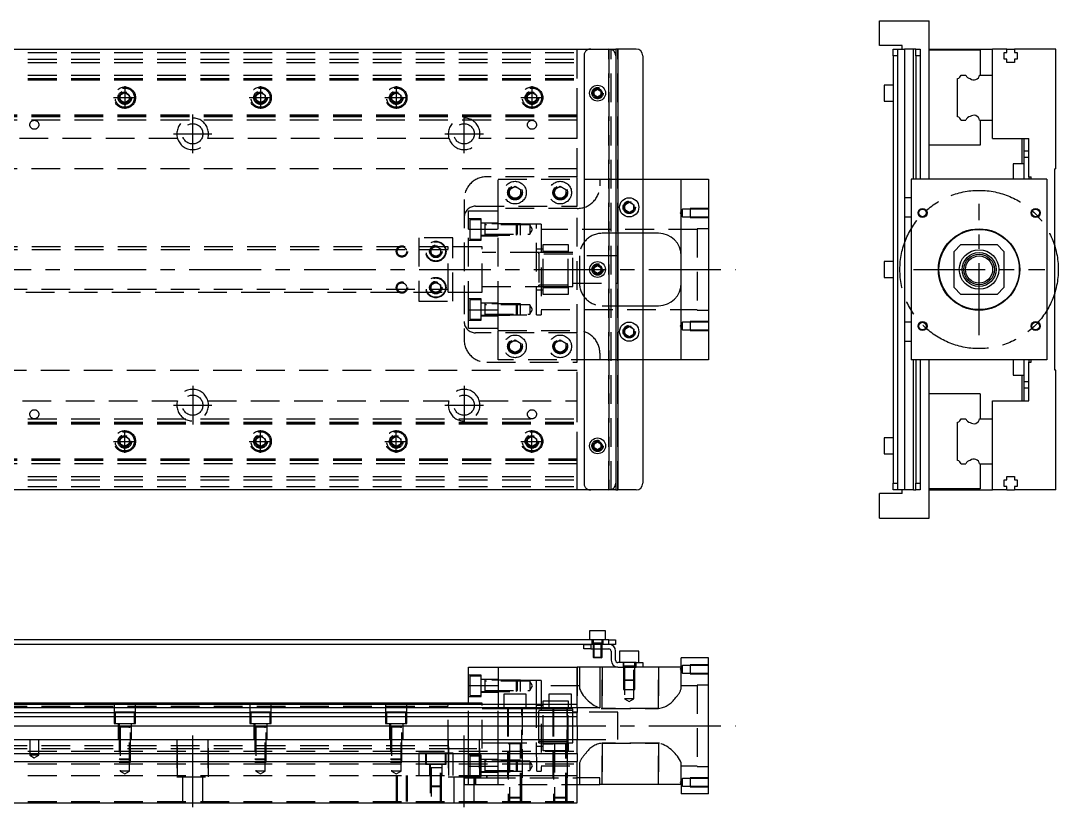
# Model space of a CAD drawing. Extents: x -13 to 930, y -301 to 112.
# Drawn here: x 471 to 929.7, y -237.8 to 110 of the extents above; entities that cross this region are included whole.
import ezdxf

# ---------------------------------------------------------------- set-up
doc = ezdxf.new("R2010")
doc.units = 0
doc.linetypes.add('CENTER', pattern=[50.8, 31.75, -6.35, 6.35, -6.35])
doc.linetypes.add('DASHED', pattern=[19.05, 12.7, -6.35])
doc.layers.get('0').update_dxf_attribs({"linetype": 'CONTINUOUS'})
doc.layers.add('CENTER', color=1, linetype='CENTER')

msp = doc.modelspace()

# ---------------------------------------------------------------- linework, layer by layer
at = {"color": 7, "linetype": 'CONTINUOUS'}
for p, q in [((850.65, 110), (872.65, 110)), ((850.65, 99), (850.65, 110)), ((872.65, 40), (872.65, 110)), ((3, 97.5), (731, 97.5)), ((731, 97.5), (734, 97.5)), ((734, 97.5), (734, 94.5)), ((735, 97.5), (734, 97.5)), ((735, 97.5), (735, -97.5)), ((743, 97.5), (735, 97.5)), ((860.65, 99), (850.65, 99)), ((856.65, 97.5), (858.65, 97.5)), ((856.65, 94.5), (856.65, 97.5)), ((858.65, 97.5), (861.65, 97.5)), ((858.65, 97.5), (858.65, 94.5)), ((860.65, 97.5), (860.65, 99)), ((861.65, 97.5), (861.65, 31.75)), ((865.65, 97.5), (861.65, 97.5)), ((865.65, 40), (865.65, 97.5)), ((866.65, 97.5), (865.65, 97.5)), ((866.65, 94.5), (866.65, 97.5)), ((866.65, 97.5), (868.65, 97.5)), ((868.65, 97.5), (868.65, 94.5)), ((872.65, 97.5), (900.65, 97.5)), ((895.15, 97), (872.65, 97)), ((895.15, 97), (895.15, 86)), ((900.65, 86), (900.65, 97.5)), ((906.95, 97.5), (900.65, 97.5)), ((906.95, 97.5), (910.35, 97.5)), ((906.95, 96), (906.95, 97.5)), ((910.35, 97.5), (910.35, 96)), ((928.65, 97.5), (910.35, 97.5)), ((928.65, 44.5), (928.65, 97.5)), ((734, 94.5), (734, -94.5)), ((746, 94.5), (746, -94.5)), ((858.65, 94.5), (856.65, 94.5)), ((856.65, 94.5), (856.65, -94.5)), ((858.65, 94.5), (858.65, -94.5)), ((868.65, 94.5), (866.65, 94.5)), ((866.65, 94.5), (866.65, 40)), ((868.65, 94.5), (868.65, 40)), ((905.8, 96), (906.95, 96)), ((905.8, 93), (905.8, 96)), ((906.95, 93), (905.8, 93)), ((906.95, 91.5), (906.95, 93)), ((910.35, 96), (911.5, 96)), ((910.35, 93), (910.35, 91.5)), ((911.5, 93), (910.35, 93)), ((911.5, 96), (911.5, 93)), ((910.35, 91.5), (906.95, 91.5)), ((885.15, 67.539608), (885.15, 84.460392)), ((886.689608, 86), (888.810392, 86)), ((894.831934, 86), (900.65, 86)), ((900.65, 66), (900.65, 86)), ((900.65, 66), (900.65, 86)), ((724.5, 78.866026), (726, 79.73205)), ((724.5, 77.133974), (724.5, 78.866026)), ((726, 79.73205), (727.5, 78.866026)), ((727.5, 78.866026), (727.5, 77.133974)), ((852.65, 81.5), (852.65, 78)), ((856.65, 81.5), (852.65, 81.5)), ((852.65, 78), (852.65, 74.5)), ((726, 76.26795), (724.5, 77.133974)), ((727.5, 77.133974), (726, 76.26795)), ((852.65, 74.5), (856.65, 74.5)), ((886.689608, 66), (888.810392, 66)), ((894.831934, 66), (900.65, 66)), ((895.15, 66), (895.15, 55)), ((900.65, 58), (900.65, 66)), ((900.65, 58), (916.65, 58)), ((913.65, 46.75), (913.65, 58)), ((914.65, 52.5), (914.65, 58)), ((916.65, 41), (916.65, 58)), ((895.15, 55), (872.65, 55)), ((914.65, 49.5), (914.65, 52.5)), ((914.65, 52.5), (916.65, 52.5)), ((909.65, 46.75), (909.65, 42.5)), ((914.65, 46.75), (909.65, 46.75)), ((916.65, 49.5), (914.65, 49.5)), ((914.65, 40), (914.65, 49.5)), ((909.65, 42.5), (909.65, 40)), ((928.15, -44.5), (928.15, 44.5)), ((928.65, 44.5), (928.15, 44.5)), ((745.995, 40.000006), (762.995, 40.000006)), ((762.995, 40.000006), (774.995, 40.000006)), ((762.995, -39.999994), (762.995, 40.000006)), ((774.995, 40.000006), (774.995, -39.999994)), ((864.65, 40), (864.65, -40)), ((924.65, 40), (864.65, 40)), ((916.65, 41), (917.65, 41)), ((916.65, 41), (916.65, 40)), ((917.65, 40), (917.65, 41)), ((924.65, 40), (924.65, -40)), ((737.995, 28.654706), (739.995, 29.809408)), ((737.995, 26.345306), (737.995, 28.654706)), ((739.995, 29.809408), (741.995, 28.654706)), ((741.995, 28.654706), (741.995, 26.345306)), ((861.65, 31.75), (861.65, 27.5)), ((864.65, 31.75), (861.65, 31.75)), ((739.995, 25.190604), (737.995, 26.345306)), ((741.995, 26.345306), (739.995, 25.190604)), ((861.65, 27.5), (861.65, 23.25)), ((861.65, 23.25), (861.65, -23.25)), ((861.65, 23.25), (864.65, 23.25)), ((752.995, 16.000006), (745.995, 16.000006)), ((886.65, 11), (883.65, 8)), ((886.65, 11), (902.65, 11)), ((905.65, 8), (902.65, 11)), ((883.65, -8), (883.65, 8)), ((905.65, 8), (905.65, -8)), ((724.495, 0.866032), (725.995, 1.732056)), ((724.495, -0.86602), (724.495, 0.866032)), ((725.995, 1.732056), (727.495, 0.866032)), ((727.495, 0.866032), (727.495, -0.86602)), ((852.65, 3.5), (852.65, 0)), ((856.65, 3.5), (852.65, 3.5)), ((725.995, -1.732044), (724.495, -0.86602)), ((727.495, -0.86602), (725.995, -1.732044)), ((852.65, 0), (852.65, -3.5)), ((852.65, -3.5), (856.65, -3.5)), ((883.65, -8), (886.65, -11)), ((902.65, -11), (905.65, -8)), ((902.65, -11), (886.65, -11)), ((745.995, -15.999994), (752.995, -15.999994)), ((737.995, -26.345294), (739.995, -25.190592)), ((737.995, -28.654694), (737.995, -26.345294)), ((739.995, -25.190592), (741.995, -26.345294)), ((741.995, -26.345294), (741.995, -28.654694)), ((861.65, -23.25), (861.65, -27.5)), ((864.65, -23.25), (861.65, -23.25)), ((861.65, -27.5), (861.65, -31.75)), ((739.995, -29.809396), (737.995, -28.654694)), ((741.995, -28.654694), (739.995, -29.809396)), ((861.65, -31.75), (861.65, -97.5)), ((861.65, -31.75), (864.65, -31.75)), ((762.995, -39.999994), (745.995, -39.999994)), ((774.995, -39.999994), (762.995, -39.999994)), ((924.65, -40), (864.65, -40)), ((865.65, -97.5), (865.65, -40)), ((866.65, -40), (866.65, -94.5)), ((868.65, -40), (868.65, -94.5)), ((872.65, -110), (872.65, -40)), ((909.65, -40), (909.65, -42.5)), ((914.65, -49.5), (914.65, -40)), ((916.65, -40), (916.65, -41)), ((916.65, -58), (916.65, -41)), ((916.65, -41), (917.65, -41)), ((917.65, -41), (917.65, -40)), ((909.65, -42.5), (909.65, -46.75)), ((928.65, -44.5), (928.15, -44.5)), ((928.65, -97.5), (928.65, -44.5)), ((909.65, -46.75), (914.65, -46.75)), ((913.65, -58), (913.65, -46.75)), ((914.65, -49.5), (916.65, -49.5)), ((914.65, -52.5), (914.65, -49.5)), ((895.15, -55), (872.65, -55)), ((895.15, -55), (895.15, -66)), ((916.65, -52.5), (914.65, -52.5)), ((914.65, -58), (914.65, -52.5)), ((900.65, -66), (900.65, -58)), ((900.65, -58), (916.65, -58)), ((885.15, -84.460392), (885.15, -67.539608)), ((886.689608, -66), (888.810392, -66)), ((894.831934, -66), (900.65, -66)), ((900.65, -86), (900.65, -66)), ((900.65, -86), (900.65, -66)), ((724.5, -77.133974), (726, -76.26795)), ((724.5, -78.866026), (724.5, -77.133974)), ((726, -76.26795), (727.5, -77.133974)), ((727.5, -77.133974), (727.5, -78.866026)), ((852.65, -74.5), (852.65, -78)), ((856.65, -74.5), (852.65, -74.5)), ((726, -79.73205), (724.5, -78.866026)), ((727.5, -78.866026), (726, -79.73205)), ((852.65, -78), (852.65, -81.5)), ((852.65, -81.5), (856.65, -81.5)), ((886.689608, -86), (888.810392, -86)), ((894.831934, -86), (900.65, -86)), ((895.15, -86), (895.15, -97)), ((900.65, -97.5), (900.65, -86)), ((906.95, -91.5), (910.35, -91.5)), ((906.95, -93), (906.95, -91.5)), ((910.35, -91.5), (910.35, -93)), ((734, -94.5), (734, -97.5)), ((856.65, -94.5), (858.65, -94.5)), ((856.65, -97.5), (856.65, -94.5)), ((858.65, -94.5), (858.65, -97.5)), ((866.65, -97.5), (866.65, -94.5)), ((866.65, -94.5), (868.65, -94.5)), ((868.65, -94.5), (868.65, -97.5)), ((905.8, -93), (906.95, -93)), ((905.8, -96), (905.8, -93)), ((906.95, -96), (905.8, -96)), ((906.95, -97.5), (906.95, -96)), ((910.35, -93), (911.5, -93)), ((910.35, -96), (910.35, -97.5)), ((911.5, -96), (910.35, -96)), ((911.5, -93), (911.5, -96)), ((731, -97.5), (3, -97.5)), ((734, -97.5), (731, -97.5)), ((734, -97.5), (735, -97.5)), ((743, -97.5), (735, -97.5)), ((850.65, -110), (850.65, -99)), ((860.65, -99), (850.65, -99)), ((858.65, -97.5), (856.65, -97.5)), ((861.65, -97.5), (858.65, -97.5)), ((860.65, -99), (860.65, -97.5)), ((865.65, -97.5), (861.65, -97.5)), ((865.65, -97.5), (866.65, -97.5)), ((868.65, -97.5), (866.65, -97.5)), ((895.15, -97), (872.65, -97)), ((872.65, -97.5), (900.65, -97.5)), ((906.95, -97.5), (900.65, -97.5)), ((906.95, -97.5), (910.35, -97.5)), ((928.65, -97.5), (910.35, -97.5)), ((850.65, -110), (872.65, -110)), ((729.495, -159.79), (722.495, -159.79)), ((722.495, -159.79), (722.495, -163.79)), ((729.495, -163.79), (729.495, -159.79)), ((731, -163.79), (467, -163.79)), ((730.995, -165.79), (730.995, -163.79)), ((730.995, -163.79), (733.995, -163.79)), ((733.995, -163.79), (733.995, -165.79)), ((723, -165.79), (467, -165.79)), ((719.995, -167.79), (719.995, -165.79)), ((722.995, -167.79), (719.995, -167.79)), ((722.995, -165.79), (722.995, -167.79)), ((730.995, -165.79), (722.995, -165.79)), ((730.995, -165.79), (722.995, -165.79)), ((722.995, -167.79), (730.995, -167.79)), ((723.995, -167.79002), (723.995, -171.44)), ((724.345, -167.79002), (724.345, -171.79)), ((727.645, -171.79), (727.645, -167.79002)), ((727.995, -171.44), (727.995, -167.79002)), ((733.995, -165.79), (730.995, -165.79)), ((731.995, -168.79), (731.995, -172.79)), ((733.995, -172.79), (733.995, -168.79)), ((744.245, -168.79), (735.745, -168.79)), ((735.745, -168.79), (735.745, -173.79)), ((744.245, -173.79), (744.245, -168.79)), ((723.995, -171.44), (727.995, -171.44)), ((723.995, -171.44), (724.345, -171.79)), ((727.645, -171.79), (724.345, -171.79)), ((727.645, -171.79), (727.995, -171.44)), ((742.995, -173.79), (734.995, -173.79)), ((742.995, -175.79), (742.995, -173.79)), ((742.995, -173.79), (745.995, -173.79)), ((745.995, -173.79), (745.995, -175.79)), ((762.995, -175.79), (762.995, -171.79)), ((774.995, -171.79), (762.995, -171.79)), ((774.995, -231.79), (774.995, -171.79)), ((668.995, -175.79), (681.995, -175.79)), ((668.995, -184.00658), (668.995, -175.79)), ((681.995, -175.79), (716.995, -175.79)), ((681.995, -175.79), (681.995, -192.29)), ((716.995, -192.29), (716.995, -175.79)), ((726.995, -175.79), (716.995, -175.79)), ((734.995, -175.79), (726.995, -175.79)), ((726.995, -175.79), (726.995, -193.79)), ((734.995, -175.79), (742.995, -175.79)), ((745.995, -175.79), (742.995, -175.79)), ((762.995, -175.79), (745.995, -175.79)), ((668.995, -184.00658), (681.995, -184.00658)), ((668.995, -192.29), (668.995, -184.00658)), ((694.495, -187.79), (684.495, -187.79)), ((684.495, -187.79), (684.495, -192.29)), ((694.495, -192.29), (694.495, -187.79)), ((714.495, -187.79), (704.495, -187.79)), ((704.495, -187.79), (704.495, -192.29)), ((714.495, -192.29), (714.495, -187.79)), ((660, -191.79), (460.5, -191.79)), ((717, -192.29), (460.5, -192.29)), ((659.995, -191.79), (659.995, -192.29)), ((660, -191.79), (659.995, -191.79)), ((668.995, -191.79), (659.995, -191.79)), ((716.995, -193.829608), (716.995, -192.29)), ((717, -193.829608), (460.5, -193.829608)), ((460.5, -195.950392), (717, -195.950392)), ((726.995, -193.79), (716.995, -193.79)), ((716.995, -193.829608), (716.995, -195.950392)), ((716.995, -197.860532), (716.995, -195.950392)), ((717, -197.860532), (460.5, -197.860532)), ((716.995, -201.971934), (716.995, -197.860532)), ((717, -201.971934), (460.5, -201.971934)), ((716.995, -201.971934), (716.995, -207.79)), ((17, -207.79), (717, -207.79)), ((716.995, -214.09), (716.995, -207.79)), ((17, -214.09), (717, -214.09)), ((716.995, -214.09), (716.995, -217.49)), ((17, -217.49), (717, -217.49)), ((716.995, -235.79), (716.995, -217.49)), ((726.995, -224.79), (716.995, -224.79)), ((716.995, -227.79), (726.995, -227.79)), ((726.995, -227.79), (726.995, -224.79)), ((762.995, -227.79), (726.995, -227.79)), ((762.995, -227.79), (762.995, -231.79)), ((774.995, -231.79), (762.995, -231.79)), ((17, -235.79), (717, -235.79))]:
    msp.add_line(p, q, dxfattribs=at)
at = {"color": 3, "linetype": 'DASHED'}
for p, q in [((717, 86), (717, 97.5)), ((731, -97.5), (731, 97.5)), ((731, 97.5), (731, -97.5)), ((732, -97.5), (732, 97.5)), ((735, -97.5), (735, 97.5)), ((17, 96), (717, 96)), ((17, 93), (717, 93)), ((17, 91.5), (717, 91.5)), ((17, 86), (717, 86)), ((17, 84.460392), (717, 84.460392)), ((17, 84.403994), (717, 84.403994)), ((17, 83.8), (717, 83.8)), ((717, 84.460392), (717, 86)), ((717, 67.539608), (717, 84.460392)), ((515, 77.1547), (517, 78.309402)), ((517, 78.309402), (519, 77.1547)), ((575, 77.1547), (577, 78.309402)), ((577, 78.309402), (579, 77.1547)), ((635, 77.1547), (637, 78.309402)), ((637, 78.309402), (639, 77.1547)), ((695, 77.1547), (697, 78.309402)), ((697, 78.309402), (699, 77.1547)), ((727.973226, 78.326156), (728, 78)), ((515, 74.8453), (515, 77.1547)), ((517, 73.690598), (515, 74.8453)), ((519, 74.8453), (517, 73.690598)), ((519, 77.1547), (519, 74.8453)), ((519.483582, 76.286038), (519.5, 76)), ((574.5, 76), (574.534018, 76.411016)), ((575, 74.8453), (575, 77.1547)), ((577, 73.690598), (575, 74.8453)), ((579, 74.8453), (577, 73.690598)), ((579, 77.1547), (579, 74.8453)), ((635, 74.8453), (635, 77.1547)), ((637, 73.690598), (635, 74.8453)), ((639, 74.8453), (637, 73.690598)), ((639, 77.1547), (639, 74.8453)), ((639.483582, 76.286038), (639.5, 76)), ((694.5, 76), (694.534018, 76.411016)), ((695, 74.8453), (695, 77.1547)), ((697, 73.690598), (695, 74.8453)), ((699, 74.8453), (697, 73.690598)), ((699, 77.1547), (699, 74.8453)), ((717, 68.2), (17, 68.2)), ((717, 67.596006), (17, 67.596006)), ((717, 67.539608), (17, 67.539608)), ((717, 66), (17, 66)), ((717, 66), (717, 67.539608)), ((717, 58), (717, 66)), ((540.291796, 58), (433.708204, 58)), ((660.291796, 58), (553.708204, 58)), ((717, 58), (673.708204, 58)), ((717, 41), (717, 58)), ((717, 44.5), (22.640312, 44.5)), ((716.995, 41.000006), (676.995, 41.000006)), ((681.995, 27.000006), (681.995, 40.000006)), ((681.995, 40.000006), (726.995, 40.000006)), ((686.995, 35.443382), (689.495, 36.886758)), ((689.495, 36.886758), (691.995, 35.443382)), ((706.995, 35.443382), (709.495, 36.886758)), ((709.495, 36.886758), (711.995, 35.443382)), ((716.995, 28.000006), (716.995, 41.000006)), ((726.995, 40.000006), (726.995, 37.000006)), ((726.995, 40.000006), (733.995, 40.000006)), ((733.995, 40.000006), (745.995, 40.000006)), ((686.995, 32.55663), (686.995, 35.443382)), ((689.495, 31.113254), (686.995, 32.55663)), ((691.995, 32.55663), (689.495, 31.113254)), ((691.995, 35.443382), (691.995, 32.55663)), ((692.472798, 34.364312), (692.495, 34.000006)), ((706.495, 34.000006), (706.515026, 34.346062)), ((706.995, 32.55663), (706.995, 35.443382)), ((709.495, 31.113254), (706.995, 32.55663)), ((711.995, 32.55663), (709.495, 31.113254)), ((711.995, 35.443382), (711.995, 32.55663)), ((666.995, 31.000006), (666.995, -30.999994)), ((671.995, 28.000006), (716.995, 28.000006)), ((716.995, -27.999994), (716.995, 28.000006)), ((742.478582, 27.786044), (742.495, 27.500006)), ((668.995, 17.783426), (668.995, 26.000006)), ((668.995, 26.000006), (681.995, 26.000006)), ((681.995, 17.783426), (681.995, 27.000006)), ((716.995, 27.000006), (681.995, 27.000006)), ((681.995, 17.783426), (681.995, 26.000006)), ((763.495, 26.650006), (762.542372, 25.000006)), ((762.542372, 25.000006), (763.495, 23.350006)), ((763.495, 23.350006), (763.495, 26.650006)), ((766.995, 26.650006), (763.495, 26.650006)), ((763.495, 23.350006), (766.995, 23.350006)), ((766.995, 27), (766.995, 23.000012)), ((774.995, 27), (766.995, 27)), ((774.995, 26.650006), (766.995, 26.650006)), ((766.995, 23.350006), (774.995, 23.350006)), ((766.995, 23.000012), (774.995, 23.000012)), ((674.495, 22.427676), (668.995, 22.427676)), ((669.495, 21.927676), (669.495, 13.427676)), ((674.495, 21.927676), (669.495, 21.927676)), ((674.495, 12.927676), (674.495, 22.427676)), ((681.995, 20.427676), (674.495, 20.427676)), ((691.995, 20.17767), (674.495, 20.17767)), ((676.095, 20.17768), (676.095, 15.17767)), ((695.995, 19.777676), (676.095, 19.777676)), ((698.995, 20.000006), (681.995, 20.000006)), ((698.995, 20.000006), (681.995, 20.000006)), ((690.095, 15.177676), (690.095, 20.177676)), ((690.495, 19.777676), (690.095, 20.177676)), ((690.495, 19.777676), (690.495, 15.577676)), ((691.995, 15.17768), (691.995, 20.17767)), ((695.995, 19.777676), (695.995, 15.577676)), ((697.207436, 17.677676), (695.995, 19.777676)), ((698.995, -19.999994), (698.995, 20.000006)), ((700.995, 20.000006), (698.995, 20.000006)), ((700.995, 20.000006), (700.995, -19.999994)), ((662, 14), (647, 14)), ((647, 14), (647, -14)), ((662, -14), (662, 14)), ((668.995, 17.783426), (681.995, 17.783426)), ((668.995, -17.783414), (668.995, 17.783426)), ((674.495, 15.17768), (691.995, 15.17768)), ((674.495, 14.927676), (681.995, 14.927676)), ((676.095, 15.577676), (695.995, 15.577676)), ((681.995, -17.783414), (681.995, 17.783426)), ((681.995, -17.783414), (681.995, 17.783426)), ((690.095, 15.177676), (690.495, 15.577676)), ((695.995, 15.577676), (697.207436, 17.677676)), ((769.995, 17.750006), (700.995, 17.750006)), ((733.995, 16.000006), (727.995, 16.000006)), ((745.995, 16.000006), (733.995, 16.000006)), ((769.995, 18.000006), (769.995, -17.999994)), ((774.995, 18.000006), (769.995, 18.000006)), ((660.005, 10), (397.00002, 10)), ((652.5, 9.1547), (654.5, 10.309402)), ((654.5, 10.309402), (656.5, 9.1547)), ((659.995, -9.999994), (659.995, 10.000006)), ((674.995, 10.000006), (659.995, 10.000006)), ((668.995, 12.927676), (674.495, 12.927676)), ((674.995, 10.000006), (668.995, 10.000006)), ((669.495, 13.427676), (674.495, 13.427676)), ((674.995, -9.999994), (674.995, 10.000006)), ((674.995, -9.999994), (674.995, 10.000006)), ((701.995, 11.000006), (712.995, 11.000006)), ((701.995, 8.000006), (701.995, 11.000006)), ((712.995, 11.000006), (712.995, 8.000006)), ((660, 8.75), (42, 8.75)), ((652, 8), (652.018502, 8.303588)), ((652.5, 6.8453), (652.5, 9.1547)), ((654.5, 5.690598), (652.5, 6.8453)), ((656.5, 6.8453), (654.5, 5.690598)), ((656.5, 9.1547), (656.5, 6.8453)), ((700, 7.500006), (674.995, 7.500006)), ((699.99, 7.500006), (674.995, 7.500006)), ((701.995, 9.000006), (698.995, 9.000006)), ((712.995, 7.500006), (699.99, 7.500006)), ((700, 7.500006), (699.99, 7.500006)), ((699.995, 6.95099), (699.995, 7.500006)), ((699.995, 7.500006), (699.995, 6.951134)), ((699.995, 6.951134), (699.995, -6.950978)), ((714.995, 6.750006), (699.995, 6.750006)), ((712.995, 7.500006), (700, 7.500006)), ((712.995, 8.000006), (701.995, 8.000006)), ((701.995, -7.999994), (701.995, 8.000006)), ((712.995, -7.999994), (712.995, 8.000006)), ((714.995, 7.500006), (712.995, 7.500006)), ((714.995, -7.499994), (714.995, 7.500006)), ((733.995, 6.000006), (714.995, 6.000006)), ((717.995, 6.000006), (717.995, -5.999994)), ((734.995, 6.000006), (733.995, 6.000006)), ((734.995, -5.999994), (734.995, 6.000006)), ((723.995, 0.000006), (724.025168, 0.346072)), ((42, -8.75), (660, -8.75)), ((652.5, -6.8453), (654.5, -5.690598)), ((652.5, -9.1547), (652.5, -6.8453)), ((654.5, -10.309402), (652.5, -9.1547)), ((654.5, -5.690598), (656.5, -6.8453)), ((656.5, -9.1547), (654.5, -10.309402)), ((656.5, -6.8453), (656.5, -9.1547)), ((656.983582, -7.713962), (657, -8)), ((674.995, -7.499994), (700, -7.499994)), ((674.995, -7.499994), (699.99, -7.499994)), ((698.995, -8.999994), (701.995, -8.999994)), ((699.99, -7.499994), (712.995, -7.499994)), ((699.99, -7.499994), (700, -7.499994)), ((699.995, -6.749994), (714.995, -6.749994)), ((699.995, -7.499326), (699.995, -6.950956)), ((699.995, -6.950978), (699.995, -7.499994)), ((699.995, -7.499994), (699.995, -7.499326)), ((700, -7.499994), (712.995, -7.499994)), ((701.995, -7.999994), (712.995, -7.999994)), ((701.995, -10.999994), (701.995, -7.999994)), ((712.995, -7.499994), (714.995, -7.499994)), ((712.995, -7.999994), (712.995, -10.999994)), ((714.995, -5.999994), (733.995, -5.999994)), ((733.995, -5.999994), (734.995, -5.999994)), ((397.00002, -10), (660.005, -10)), ((659.995, -9.999994), (674.995, -9.999994)), ((668.995, -9.999994), (674.995, -9.999994)), ((674.495, -12.927664), (668.995, -12.927664)), ((669.495, -13.427664), (669.495, -21.927664)), ((674.495, -13.427664), (669.495, -13.427664)), ((674.495, -22.427664), (674.495, -12.927664)), ((712.995, -10.999994), (701.995, -10.999994)), ((647, -14), (662, -14)), ((668.995, -17.783414), (681.995, -17.783414)), ((668.995, -25.999994), (668.995, -17.783414)), ((681.995, -14.927664), (674.495, -14.927664)), ((691.995, -15.177668), (674.495, -15.177668)), ((676.095, -15.177658), (676.095, -20.177668)), ((695.995, -15.577664), (676.095, -15.577664)), ((681.995, -25.999994), (681.995, -17.783414)), ((681.995, -26.999994), (681.995, -17.783414)), ((690.095, -20.177664), (690.095, -15.177664)), ((690.495, -15.577664), (690.095, -15.177664)), ((690.495, -15.577664), (690.495, -19.777664)), ((691.995, -20.177658), (691.995, -15.177668)), ((695.995, -15.577664), (695.995, -19.777664)), ((697.207436, -17.677664), (695.995, -15.577664)), ((695.995, -19.777664), (697.207436, -17.677664)), ((700.995, -17.749994), (769.995, -17.749994)), ((727.995, -15.999994), (733.995, -15.999994)), ((733.995, -15.999994), (745.995, -15.999994)), ((769.995, -17.999994), (774.995, -17.999994)), ((668.995, -22.427664), (674.495, -22.427664)), ((669.495, -21.927664), (674.495, -21.927664)), ((674.495, -20.177658), (691.995, -20.177658)), ((674.495, -20.427664), (681.995, -20.427664)), ((676.095, -19.777664), (695.995, -19.777664)), ((681.995, -19.999994), (698.995, -19.999994)), ((681.995, -19.999994), (698.995, -19.999994)), ((690.095, -20.177664), (690.495, -19.777664)), ((698.995, -19.999994), (700.995, -19.999994)), ((668.995, -25.999994), (681.995, -25.999994)), ((681.995, -26.999994), (716.995, -26.999994)), ((681.995, -39.999994), (681.995, -26.999994)), ((742.478582, -27.213956), (742.495, -27.499994)), ((763.495, -23.349994), (762.542372, -24.999994)), ((762.542372, -24.999994), (763.495, -26.649994)), ((763.495, -26.649994), (763.495, -23.349994)), ((766.995, -23.349994), (763.495, -23.349994)), ((763.495, -26.649994), (766.995, -26.649994)), ((766.995, -23), (766.995, -26.999988)), ((774.995, -23), (766.995, -23)), ((774.995, -23.349994), (766.995, -23.349994)), ((766.995, -26.649994), (774.995, -26.649994)), ((766.995, -26.999988), (774.995, -26.999988)), ((716.995, -27.999994), (671.995, -27.999994)), ((686.995, -32.556618), (689.495, -31.113242)), ((689.495, -31.113242), (691.995, -32.556618)), ((706.995, -32.556618), (709.495, -31.113242)), ((709.495, -31.113242), (711.995, -32.556618)), ((716.995, -40.999994), (716.995, -27.999994)), ((686.995, -35.44337), (686.995, -32.556618)), ((689.495, -36.886746), (686.995, -35.44337)), ((691.995, -35.44337), (689.495, -36.886746)), ((691.995, -32.556618), (691.995, -35.44337)), ((692.472798, -33.635688), (692.495, -33.999994)), ((706.995, -35.44337), (706.995, -32.556618)), ((709.495, -36.886746), (706.995, -35.44337)), ((711.995, -35.44337), (709.495, -36.886746)), ((711.995, -32.556618), (711.995, -35.44337)), ((712.472798, -33.635688), (712.495, -33.999994)), ((676.995, -40.999994), (716.995, -40.999994)), ((726.995, -39.999994), (681.995, -39.999994)), ((717, -58), (717, -41)), ((726.995, -36.999994), (726.995, -39.999994)), ((733.995, -39.999994), (726.995, -39.999994)), ((745.995, -39.999994), (733.995, -39.999994)), ((22.640312, -44.5), (717, -44.5)), ((433.708204, -58), (540.291796, -58)), ((553.708204, -58), (660.291796, -58)), ((673.708204, -58), (717, -58)), ((717, -66), (717, -58)), ((17, -66), (717, -66)), ((17, -67.539608), (717, -67.539608)), ((17, -67.596006), (717, -67.596006)), ((17, -68.2), (717, -68.2)), ((717, -67.539608), (717, -66)), ((717, -84.460392), (717, -67.539608)), ((515, -74.8453), (517, -73.690598)), ((515, -77.1547), (515, -74.8453)), ((517, -78.309402), (515, -77.1547)), ((517, -73.690598), (519, -74.8453)), ((519, -77.1547), (517, -78.309402)), ((519, -74.8453), (519, -77.1547)), ((519.483582, -75.713962), (519.5, -76)), ((575, -74.8453), (577, -73.690598)), ((575, -77.1547), (575, -74.8453)), ((577, -78.309402), (575, -77.1547)), ((577, -73.690598), (579, -74.8453)), ((579, -77.1547), (577, -78.309402)), ((579, -74.8453), (579, -77.1547)), ((579.483582, -75.713962), (579.5, -76)), ((634.5, -76), (634.534018, -75.588984)), ((635, -74.8453), (637, -73.690598)), ((635, -77.1547), (635, -74.8453)), ((637, -78.309402), (635, -77.1547)), ((637, -73.690598), (639, -74.8453)), ((639, -77.1547), (637, -78.309402)), ((639, -74.8453), (639, -77.1547)), ((695, -74.8453), (697, -73.690598)), ((695, -77.1547), (695, -74.8453)), ((697, -78.309402), (695, -77.1547)), ((697, -73.690598), (699, -74.8453)), ((699, -77.1547), (697, -78.309402)), ((699, -74.8453), (699, -77.1547)), ((699.483582, -75.713962), (699.5, -76)), ((727.973226, -77.673844), (728, -78)), ((717, -83.8), (17, -83.8)), ((717, -84.403994), (17, -84.403994)), ((717, -84.460392), (17, -84.460392)), ((717, -86), (17, -86)), ((717, -86), (717, -84.460392)), ((717, -97.5), (717, -86)), ((17, -91.5), (717, -91.5)), ((17, -93), (717, -93)), ((17, -96), (717, -96)), ((723.495, -163.79), (723.495, -165.79)), ((723.995, -163.79), (723.995, -167.79)), ((727.995, -167.79), (727.995, -163.79)), ((728.495, -165.79), (728.495, -163.79)), ((719.995, -165.79), (722.995, -165.79)), ((727.995006, -165.19), (723.994994, -165.19)), ((724.345, -165.19), (724.345, -167.79)), ((727.645, -167.79), (727.645, -165.19)), ((737.245, -173.79), (737.245, -175.79)), ((737.495006, -173.79), (737.495006, -185.79)), ((742.494994, -185.79), (742.494994, -173.79)), ((742.745, -175.79), (742.745, -173.79)), ((716.995, -175.79), (716.995, -192.29)), ((717.995, -175.79), (717.995, -185.084836)), ((727.995, -194.104786), (727.995, -175.79)), ((727.995, -175.79), (727.995, -194.104786)), ((742.495006, -175.39), (737.494994, -175.39)), ((737.895, -175.39), (737.895, -189.79)), ((742.095, -189.79), (742.095, -175.39)), ((752.995, -175.79), (752.995, -194.104786)), ((752.995, -194.104786), (752.995, -175.79)), ((763.495, -175.14), (762.542372, -176.79)), ((762.542372, -176.79), (763.495, -178.44)), ((762.995, -185.084836), (762.995, -175.79)), ((763.495, -178.44), (763.495, -175.14)), ((766.995, -175.14), (763.495, -175.14)), ((763.495, -178.44), (766.995, -178.44)), ((766.995, -174.790006), (766.995, -178.789994)), ((774.995, -174.790006), (766.995, -174.790006)), ((774.995, -175.14), (766.995, -175.14)), ((766.995, -178.44), (774.995, -178.44)), ((766.995, -178.789994), (774.995, -178.789994)), ((674.495, -179.36233), (668.995, -179.36233)), ((669.495, -179.86233), (669.495, -184.11233)), ((674.495, -179.86233), (669.495, -179.86233)), ((674.495, -188.86233), (674.495, -179.36233)), ((681.995, -181.36233), (674.495, -181.36233)), ((691.995, -181.612336), (674.495, -181.612336)), ((676.095, -181.612336), (676.095, -186.612326)), ((695.995, -182.01233), (676.095, -182.01233)), ((698.995, -181.79), (681.995, -181.79)), ((690.095, -184.11233), (690.095, -181.61233)), ((690.495, -182.01233), (690.095, -181.61233)), ((690.495, -182.01233), (690.495, -184.11233)), ((691.995, -186.612326), (691.995, -181.612336)), ((695.995, -182.01233), (695.995, -184.11233)), ((697.207436, -184.11233), (695.995, -182.01233)), ((698.995, -192.29), (698.995, -181.79)), ((700.995, -181.79), (698.995, -181.79)), ((700.995, -181.79), (700.995, -221.79)), ((737.495, -181.39), (742.495, -181.39)), ((737.495, -181.39), (737.895, -181.79)), ((742.095, -181.79), (737.895, -181.79)), ((742.095, -181.79), (742.495, -181.39)), ((669.495, -184.11233), (669.495, -188.36233)), ((674.495, -186.612326), (691.995, -186.612326)), ((674.495, -186.86233), (681.995, -186.86233)), ((676.095, -186.21233), (695.995, -186.21233)), ((690.095, -186.61233), (690.095, -184.11233)), ((690.095, -186.61233), (690.495, -186.21233)), ((690.495, -184.11233), (690.495, -186.21233)), ((695.995, -184.11233), (695.995, -186.21233)), ((695.995, -186.21233), (697.207436, -184.11233)), ((717.995, -184.04), (700.995, -184.04)), ((717.995, -185.084836), (718.030862, -185.413408)), ((737.495006, -185.79), (742.494994, -185.79)), ((769.995, -184.04), (762.995, -184.04)), ((769.995, -183.79), (769.995, -219.79)), ((774.995, -183.79), (769.995, -183.79)), ((512.25, -192.29), (512.25, -200.79)), ((521.75, -200.79), (521.75, -192.29)), ((572.25, -192.29), (572.25, -200.79)), ((581.75, -200.79), (581.75, -192.29)), ((632.25, -192.29), (632.25, -200.79)), ((641.75, -200.79), (641.75, -192.29)), ((659.995, -211.79), (659.995, -192.287168)), ((668.995, -188.86233), (674.495, -188.86233)), ((674.995, -191.79), (668.995, -191.79)), ((668.995, -207.79), (668.995, -192.29)), ((669.495, -188.36233), (674.495, -188.36233)), ((674.995, -211.79), (674.995, -191.79)), ((681.995, -192.29), (681.995, -193.79)), ((684.495, -192.29), (684.495, -193.79)), ((694.495, -193.79), (694.495, -192.29)), ((699.095, -221.79), (698.995, -192.29)), ((701.995, -190.79), (712.995, -190.79)), ((701.995, -192.29), (701.995, -190.79)), ((701.995, -193.79), (701.995, -192.29)), ((704.495, -192.29), (704.495, -193.79)), ((712.995, -190.79), (712.995, -192.29)), ((712.995, -192.29), (712.995, -193.79)), ((714.495, -193.79), (714.495, -192.29)), ((742.095, -189.79), (737.895, -189.79)), ((737.895, -189.79), (739.995, -191.002436)), ((739.995, -191.002436), (742.095, -189.79)), ((42, -193.04), (660, -193.04)), ((521.25, -195.79), (512.75, -195.79)), ((512.75, -195.79), (512.75, -200.79)), ((521.25, -200.79), (521.25, -195.79)), ((581.25, -195.79), (572.75, -195.79)), ((572.75, -195.79), (572.75, -200.79)), ((581.25, -200.79), (581.25, -195.79)), ((641.25, -195.79), (632.75, -195.79)), ((632.75, -195.79), (632.75, -200.79)), ((641.25, -200.79), (641.25, -195.79)), ((681.995, -194.29), (674.995, -194.29)), ((716.995, -193.79), (681.995, -193.79)), ((681.995, -207.79), (681.995, -193.79)), ((686.495, -194.29), (681.995, -194.29)), ((686.245, -193.79), (686.245, -224.79)), ((692.495, -194.29), (686.495, -194.29)), ((686.495006, -193.79), (686.495006, -235.29)), ((692.494994, -235.29), (692.494994, -193.79)), ((698.995, -194.29), (692.495, -194.29)), ((692.745, -224.79), (692.745, -193.79)), ((701.995, -192.79), (698.995, -192.79)), ((699.995, -194.29), (698.995, -194.29)), ((699.995, -207.79), (699.995, -194.29)), ((701.995, -194.29), (699.995, -194.29)), ((701.995, -195.04), (699.995, -195.04)), ((701.995, -209.79), (701.995, -193.79)), ((706.495, -194.29), (701.995, -194.29)), ((706.495, -195.04), (701.995, -195.04)), ((706.245, -193.79), (706.245, -224.79)), ((712.495, -194.29), (706.495, -194.29)), ((712.495, -195.04), (706.495, -195.04)), ((706.495006, -193.79), (706.495006, -235.29)), ((712.494994, -235.29), (712.494994, -193.79)), ((712.995, -194.29), (712.495, -194.29)), ((712.995, -195.04), (712.495, -195.04)), ((712.745, -224.79), (712.745, -193.79)), ((712.995, -209.79), (712.995, -193.79)), ((714.995, -194.29), (712.995, -194.29)), ((714.995, -195.04), (712.995, -195.04)), ((714.995, -201.79), (714.995, -194.29)), ((716.995, -195.79), (714.995, -195.79)), ((734.995, -195.79), (716.995, -195.79)), ((727.61003, -194.089374), (727.995, -194.104786)), ((752.995, -194.104786), (727.995, -194.104786)), ((727.995, -194.104786), (752.995, -194.104786)), ((734.995, -201.79), (734.995, -195.79)), ((512.25, -200.79), (521.75, -200.79)), ((514, -200.79), (514, -207.79)), ((514.500006, -200.79), (514.500006, -217.49)), ((519.499994, -217.49), (519.499994, -200.79)), ((520, -207.79), (520, -200.79)), ((572.25, -200.79), (581.75, -200.79)), ((574, -200.79), (574, -207.79)), ((574.500006, -200.79), (574.500006, -217.49)), ((579.499994, -217.49), (579.499994, -200.79)), ((580, -207.79), (580, -200.79)), ((632.25, -200.79), (641.75, -200.79)), ((634, -200.79), (634, -207.79)), ((634.500006, -200.79), (634.500006, -217.49)), ((639.499994, -217.49), (639.499994, -200.79)), ((640, -207.79), (640, -200.79)), ((714.995, -209.29), (714.995, -201.79)), ((734.995, -207.79), (734.995, -201.79)), ((519.500006, -202.39), (514.499994, -202.39)), ((514.9, -202.39), (514.9, -221.79)), ((519.1, -221.79), (519.1, -202.39)), ((579.500006, -202.39), (574.499994, -202.39)), ((574.9, -202.39), (574.9, -221.79)), ((579.1, -221.79), (579.1, -202.39)), ((639.500006, -202.39), (634.499994, -202.39)), ((634.9, -202.39), (634.9, -221.79)), ((639.1, -221.79), (639.1, -202.39)), ((42, -210.54), (660, -210.54)), ((475, -207.79), (475, -214.79)), ((479, -214.79), (479, -207.79)), ((540, -207.79), (540, -224.29)), ((540.291796, -223.79), (540.291796, -207.79)), ((553.708204, -207.79), (553.708204, -223.79)), ((554, -224.29), (554, -207.79)), ((659.995, -207.79), (659.995, -224.29)), ((660.286796, -223.79), (660.286796, -207.79)), ((668.995, -214.09), (668.995, -207.79)), ((673.703204, -207.79), (673.703204, -223.79)), ((673.995, -224.29), (673.995, -207.79)), ((674.995, -209.29), (681.995, -209.29)), ((681.995, -214.09), (681.995, -207.79)), ((681.995, -209.29), (700, -209.29)), ((692.495006, -209.79), (686.494994, -209.79)), ((686.995, -209.79), (686.995, -235.29)), ((691.995, -235.29), (691.995, -209.79)), ((698.995, -210.79), (701.995, -210.79)), ((699.99, -209.29), (712.995, -209.29)), ((699.995, -207.79), (699.995, -208.54)), ((699.995, -207.891716), (699.995, -208.741128)), ((699.995, -208.54), (714.995, -208.54)), ((699.995, -209.29), (699.995, -208.740962)), ((699.995, -208.741128), (699.995, -209.29)), ((700, -209.29), (712.995, -209.29)), ((701.995, -209.79), (706.39499, -209.79)), ((701.995, -212.79), (701.995, -209.79)), ((712.495006, -209.79), (706.494994, -209.79)), ((706.995, -209.79), (706.995, -235.29)), ((711.995, -235.29), (711.995, -209.79)), ((712.995, -209.29), (714.995, -209.29)), ((712.995, -209.79), (712.995, -212.79)), ((716.995, -207.79), (734.995, -207.79)), ((727.995, -209.475214), (752.995, -209.475214)), ((752.995, -209.475214), (727.995, -209.475214)), ((727.995, -227.79), (727.995, -209.475214)), ((727.995, -209.475214), (727.995, -227.79)), ((752.995, -209.475214), (752.995, -227.79)), ((752.995, -227.79), (752.995, -209.475214)), ((753.378512, -209.490578), (752.995, -209.475214)), ((17, -212.94), (717, -212.94)), ((42, -211.79), (660, -211.79)), ((479, -214.79), (475, -214.79)), ((475, -214.79), (477, -215.9447)), ((477, -215.9447), (479, -214.79)), ((647, -213.79), (647, -214.09)), ((647, -213.79), (660.291796, -213.79)), ((647, -214.09), (647, -217.49)), ((650, -213.79), (650, -218.79)), ((650.25, -213.79), (650.25, -214.09)), ((650.25, -214.09), (650.25, -217.49)), ((658.75, -214.09), (658.75, -213.79)), ((658.75, -217.49), (658.75, -214.09)), ((659, -218.79), (659, -213.79)), ((659.99, -211.79), (659.995, -211.79)), ((659.995, -211.79), (660, -211.79)), ((659.995, -211.79), (660.286796, -211.79)), ((659.995, -211.79), (674.995, -211.79)), ((660.291796, -213.79), (662, -213.79)), ((662, -213.79), (662, -214.09)), ((662, -214.09), (662, -217.49)), ((668.995, -217.49), (668.995, -214.09)), ((674.495, -214.71767), (668.995, -214.71767)), ((669.495, -215.21767), (669.495, -217.49)), ((673.703204, -215.21767), (669.495, -215.21767)), ((674.495, -215.21767), (673.703204, -215.21767)), ((674.495, -224.21767), (674.495, -214.71767)), ((681.995, -217.49), (681.995, -214.09)), ((712.995, -212.79), (701.995, -212.79)), ((17, -218.64), (717, -218.64)), ((514.5, -216.39), (519.5, -216.39)), ((514.5, -216.39), (514.9, -216.79)), ((514.500006, -217.49), (514.500006, -217.79)), ((514.500006, -217.79), (519.499994, -217.79)), ((519.1, -216.79), (514.9, -216.79)), ((519.1, -216.79), (519.5, -216.39)), ((519.499994, -217.79), (519.499994, -217.49)), ((574.5, -216.39), (579.5, -216.39)), ((574.5, -216.39), (574.9, -216.79)), ((574.500006, -217.49), (574.500006, -217.79)), ((574.500006, -217.79), (579.499994, -217.79)), ((579.1, -216.79), (574.9, -216.79)), ((579.1, -216.79), (579.5, -216.39)), ((579.499994, -217.79), (579.499994, -217.49)), ((634.5, -216.39), (639.5, -216.39)), ((634.5, -216.39), (634.9, -216.79)), ((634.500006, -217.49), (634.500006, -217.79)), ((634.500006, -217.79), (639.499994, -217.79)), ((639.1, -216.79), (634.9, -216.79)), ((639.1, -216.79), (639.5, -216.39)), ((639.499994, -217.79), (639.499994, -217.49)), ((647, -217.49), (647, -223.79)), ((650, -218.79), (659, -218.79)), ((650.25, -217.49), (650.25, -218.79)), ((651.75, -218.79), (651.75, -223.79)), ((652.000006, -218.79), (652.000006, -235.29)), ((656.999994, -235.29), (656.999994, -218.79)), ((657.25, -223.79), (657.25, -218.79)), ((658.75, -218.79), (658.75, -217.49)), ((662, -217.49), (662, -223.79)), ((668.995, -219.57342), (668.995, -217.49)), ((668.995, -219.57342), (673.703204, -219.57342)), ((668.995, -223.79), (668.995, -219.57342)), ((669.495, -217.49), (669.495, -219.46767)), ((669.495, -219.46767), (669.495, -223.71767)), ((673.703204, -219.57342), (681.995, -219.57342)), ((681.995, -216.71767), (674.495, -216.71767)), ((691.995, -216.967674), (674.495, -216.967674)), ((676.095, -216.967664), (676.095, -221.967674)), ((676.095, -216.967664), (676.095, -221.967674)), ((695.995, -217.36767), (676.095, -217.36767)), ((681.995, -224.79), (681.995, -217.49)), ((690.095, -217.49), (690.095, -216.96767)), ((690.495, -217.36767), (690.095, -216.96767)), ((690.095, -219.46767), (690.095, -217.49)), ((690.095, -221.96767), (690.095, -219.46767)), ((690.495, -217.36767), (690.495, -217.49)), ((690.495, -217.49), (690.495, -219.46767)), ((690.495, -219.46767), (690.495, -221.56767)), ((695.995, -217.36767), (695.995, -219.46767)), ((697.207436, -219.46767), (695.995, -217.36767)), ((695.995, -219.46767), (695.995, -221.56767)), ((695.995, -221.56767), (697.207436, -219.46767)), ((700.995, -219.54), (717.995, -219.54)), ((718.02314, -218.206646), (717.995, -218.495164)), ((717.995, -218.495164), (717.995, -227.79)), ((718.114076, -217.859652), (718.02314, -218.206646)), ((762.995, -218.495164), (762.95876, -218.165044)), ((762.995, -227.79), (762.995, -218.495164)), ((762.995, -219.54), (769.995, -219.54)), ((769.995, -219.79), (774.995, -219.79)), ((17, -223.79), (717, -223.79)), ((519.1, -221.79), (514.9, -221.79)), ((514.9, -221.79), (517, -223.002436)), ((517, -223.002436), (519.1, -221.79)), ((540, -224.29), (554, -224.29)), ((542.5, -224.29), (542.5, -235.79)), ((551.5, -235.79), (551.5, -224.29)), ((579.1, -221.79), (574.9, -221.79)), ((574.9, -221.79), (577, -223.002436)), ((577, -223.002436), (579.1, -221.79)), ((639.1, -221.79), (634.9, -221.79)), ((634.9, -221.79), (637, -223.002436)), ((637, -223.002436), (639.1, -221.79)), ((637.000006, -223.79), (637.000006, -235.29)), ((637.4, -223.79), (637.4, -235.29)), ((641.6, -235.29), (641.6, -223.79)), ((641.999994, -235.29), (641.999994, -223.79)), ((657.000006, -220.39), (651.999994, -220.39)), ((657.000006, -220.39), (651.999994, -220.39)), ((652.4, -220.39), (652.4, -235.29)), ((656.6, -235.29), (656.6, -220.39)), ((659.995, -224.29), (673.995, -224.29)), ((662.495, -224.29), (662.495, -235.79)), ((666.995, -223.79), (666.995, -224.79)), ((668.995, -227.79), (668.995, -223.79)), ((668.995, -224.21767), (674.495, -224.21767)), ((669.495, -223.71767), (673.703204, -223.71767)), ((671.495, -235.79), (671.495, -224.29)), ((671.495, -235.79), (671.495, -224.29)), ((673.703204, -223.79), (716.995, -223.79)), ((674.495, -221.967664), (691.995, -221.967664)), ((674.495, -222.21767), (681.995, -222.21767)), ((676.095, -221.56767), (695.995, -221.56767)), ((676.995, -224.79), (676.995, -223.79)), ((676.995, -223.79), (676.995, -224.79)), ((681.995, -221.79), (686.495, -221.79)), ((686.995, -221.79), (690.27267, -221.79)), ((690.095, -221.96767), (690.495, -221.56767)), ((690.27267, -221.79), (691.995, -221.79)), ((691.995, -221.79), (692.495, -221.79)), ((699.095, -221.79), (700.995, -221.79)), ((652, -228.39), (657, -228.39)), ((652, -228.39), (652.4, -228.79)), ((656.6, -228.79), (652.4, -228.79)), ((656.6, -228.79), (657, -228.39)), ((666.995, -224.79), (676.995, -224.79)), ((666.995, -224.79), (666.995, -227.79)), ((666.995, -227.79), (671.995, -227.79)), ((671.995, -227.79), (671.995, -224.79)), ((671.995, -224.79), (671.995, -227.79)), ((671.995, -227.79), (716.995, -227.79)), ((676.995, -224.79), (716.995, -224.79)), ((681.995, -227.79), (681.995, -224.79)), ((763.495, -225.14), (762.542372, -226.79)), ((762.542372, -226.79), (763.495, -228.44)), ((763.495, -228.44), (763.495, -225.14)), ((766.995, -225.14), (763.495, -225.14)), ((763.495, -228.44), (766.995, -228.44)), ((766.995, -224.790006), (766.995, -228.789994)), ((774.995, -224.790006), (766.995, -224.790006)), ((774.995, -225.14), (766.995, -225.14)), ((766.995, -228.44), (774.995, -228.44)), ((766.995, -228.789994), (774.995, -228.789994)), ((686.495, -233.29), (692.495, -233.29)), ((686.495, -233.29), (686.995, -233.79)), ((691.995, -233.79), (686.995, -233.79)), ((691.995, -233.79), (692.495, -233.29)), ((706.495, -233.29), (712.495, -233.29)), ((706.495, -233.29), (706.995, -233.79)), ((711.995, -233.79), (706.995, -233.79)), ((711.995, -233.79), (712.495, -233.29)), ((17, -235.29), (717, -235.29))]:
    msp.add_line(p, q, dxfattribs=at)
at = {"color": 3, "linetype": 'CONTINUOUS'}
msp.add_line((720, 94.5), (720, -94.5), dxfattribs=at)
at = {"color": 3, "linetype": 'DASHED'}
for centre, radius in [((517, 76), 4.75), ((517, 76), 4.25), ((517, 76), 3), ((517, 76), 2.5), ((517, 76), 2.1), ((577, 76), 4.75), ((577, 76), 4.25), ((577, 76), 3), ((577, 76), 2.5), ((577, 76), 2.1), ((637, 76), 4.75), ((637, 76), 4.25), ((637, 76), 3), ((637, 76), 2.5), ((637, 76), 2.1), ((697, 76), 4.75), ((697, 76), 4.25), ((697, 76), 3), ((697, 76), 2.5), ((697, 76), 2.1), ((726, 78), 2.5), ((726, 78), 2), ((477, 64), 2), ((547, 60), 4.5), ((667, 60), 4.5), ((697, 64), 2), ((689.495, 34.000006), 5), ((689.495, 34.000006), 3.25), ((689.495, 34.000006), 3), ((709.495, 34.000006), 5), ((709.495, 34.000006), 3.25), ((709.495, 34.000006), 3), ((689.495, 34.000006), 2.5), ((709.495, 34.000006), 2.5), ((739.995, 27.500006), 2.75), ((739.995, 27.500006), 2.5), ((639.5, 8), 2.5), ((639.5, 8), 2.1), ((654.5, 8), 4.5), ((654.5, 8), 4.25), ((654.5, 8), 2.75), ((654.5, 8), 2.5), ((654.5, 8), 2.1), ((725.995, 0.000006), 2.5), ((725.995, 0.000006), 2), ((654.5, -8), 4.5), ((654.5, -8), 4.25), ((639.5, -8), 2.5), ((639.5, -8), 2.1), ((654.5, -8), 2.75), ((654.5, -8), 2.5), ((654.5, -8), 2.1), ((739.995, -27.499994), 2.75), ((739.995, -27.499994), 2.5), ((689.495, -33.999994), 5), ((689.495, -33.999994), 3.25), ((689.495, -33.999994), 3), ((689.495, -33.999994), 2.5), ((709.495, -33.999994), 5), ((709.495, -33.999994), 3.25), ((709.495, -33.999994), 3), ((709.495, -33.999994), 2.5), ((547, -60), 4.5), ((667, -60), 4.5), ((477, -64), 2), ((697, -64), 2), ((517, -76), 4.75), ((517, -76), 4.25), ((517, -76), 3), ((577, -76), 4.75), ((577, -76), 4.25), ((577, -76), 3), ((637, -76), 4.75), ((637, -76), 4.25), ((637, -76), 3), ((697, -76), 4.75), ((697, -76), 4.25), ((697, -76), 3), ((517, -76), 2.5), ((517, -76), 2.1), ((577, -76), 2.5), ((577, -76), 2.1), ((637, -76), 2.5), ((637, -76), 2.1), ((697, -76), 2.5), ((697, -76), 2.1), ((726, -78), 2.5), ((726, -78), 2)]:
    msp.add_circle(centre, radius, dxfattribs=at)
at = {"color": 7, "linetype": 'CONTINUOUS'}
for centre, radius in [((726, 78), 3.5), ((739.995, 27.500006), 4.25), ((869.65, 25), 1.65), ((919.65, 25), 1.65), ((894.65, 0), 18), ((894.65, 0), 17.75), ((894.65, 0), 8.75), ((894.65, 0), 7.5), ((894.65, 0), 6.75), ((894.65, 0), 6), ((725.995, 0.000006), 3.5), ((739.995, -27.499994), 4.25), ((869.65, -25), 1.65), ((919.65, -25), 1.65), ((726, -78), 3.5)]:
    msp.add_circle(centre, radius, dxfattribs=at)
at = {"color": 3, "linetype": 'CONTINUOUS'}
for centre in [(869.65, 25), (919.65, 25), (869.65, -25), (919.65, -25)]:
    msp.add_circle(centre, 2, dxfattribs=at)
at = {"color": 3, "linetype": 'DASHED'}
for centre, radius, start, end in [((723, 94.5), 3, 90, 180), ((547, 60), 7, 343.39845, 196.60155), ((667, 60), 7, 343.39845, 196.60155), ((547, 60), 7, 196.60155, 343.39845), ((667, 60), 7, 196.60155, 343.39845), ((676.995, 31.000006), 10, 90, 180), ((716.995, 37.000006), 10, 270, 0), ((671.995, 23.000006), 5, 90, 180), ((727.995, 6.000006), 10, 90, 180), ((727.995, -5.999994), 10, 180, 270), ((671.995, -22.999994), 5, 180, 270), ((716.995, -36.999994), 10, 0, 90), ((676.995, -30.999994), 10, 180, 270), ((547, -60), 7, 16.60155, 163.39845), ((667, -60), 7, 16.60155, 163.39845), ((547, -60), 7, 163.39845, 16.60155), ((667, -60), 7, 163.39845, 16.60155), ((723, -94.5), 3, 180, 270), ((732.407749, -179.166012), 15.675613, 203.48708594, 252.17789553), ((754.482225, -182.909914), 8.786217, 312.59251616, 345.66813465), ((751.635, -183.757179), 10.436597, 277.48754277, 327.41246533), ((729.104519, -219.313125), 9.900279, 96.43462492, 147.2861536), ((748.588646, -224.408138), 15.667687, 23.48252767, 72.19873987), ((729.812154, -222.989256), 12.773326, 135.03444464, 156.32256147)]:
    msp.add_arc(centre, radius, start, end, dxfattribs=at)
at = {"color": 7, "linetype": 'CONTINUOUS'}
for centre, radius, start, end in [((731, 94.5), 3, 0, 90), ((743, 94.5), 3, 0, 90), ((884.65, 86.5), 2.1, 283.774147, 346.225853), ((890.85, 86.5), 2.1, 193.774147, 266.465409), ((892.35, 86.3), 2.5, 229.323534, 353.107897), ((726, 78), 1.65, 155.380023, 180), ((726, 78), 1.65, 180, 204.619977), ((726, 78), 1.65, 144.619977, 155.380023), ((726, 78), 1.65, 95.380023, 144.619977), ((726, 78), 1.65, 84.619977, 95.380023), ((726, 78), 1.65, 35.380023, 84.619977), ((726, 78), 1.65, 24.619977, 35.380023), ((726, 78), 1.65, 335.380023, 24.619977), ((726, 78), 1.65, 204.619977, 215.380023), ((726, 78), 1.65, 215.380023, 264.619977), ((726, 78), 1.65, 264.619977, 275.380023), ((726, 78), 1.65, 275.380023, 324.619977), ((726, 78), 1.65, 324.619977, 335.380023), ((884.65, 65.5), 2.1, 13.774147, 76.225853), ((890.85, 65.5), 2.1, 93.534591, 166.225853), ((892.35, 65.7), 2.5, 6.892103, 130.676466), ((739.995, 27.500006), 2.1, 162.24721, 180), ((739.995, 27.500006), 2.1, 137.75279, 162.24721), ((739.995, 27.500006), 2.1, 102.24721, 137.75279), ((739.995, 27.500006), 2.1, 77.75279, 102.24721), ((739.995, 27.500006), 2.1, 42.24721, 77.75279), ((739.995, 27.500006), 2.1, 17.75279, 42.24721), ((739.995, 27.500006), 2.1, 342.24721, 17.75279), ((739.995, 27.500006), 2.1, 180, 197.75279), ((739.995, 27.500006), 2.1, 197.75279, 222.24721), ((739.995, 27.500006), 2.1, 222.24721, 257.75279), ((739.995, 27.500006), 2.1, 257.75279, 282.24721), ((739.995, 27.500006), 2.1, 282.24721, 317.75279), ((739.995, 27.500006), 2.1, 317.75279, 342.24721), ((752.995, 6.000006), 10, 0, 90), ((725.995, 0.000006), 1.65, 155.380023, 180), ((725.995, 0.000006), 1.65, 180, 204.619977), ((725.995, 0.000006), 1.65, 144.619977, 155.380023), ((725.995, 0.000006), 1.65, 95.380023, 144.619977), ((725.995, 0.000006), 1.65, 84.619977, 95.380023), ((725.995, 0.000006), 1.65, 35.380023, 84.619977), ((725.995, 0.000006), 1.65, 24.619977, 35.380023), ((725.995, 0.000006), 1.65, 335.380023, 24.619977), ((725.995, 0.000006), 1.65, 204.619977, 215.380023), ((725.995, 0.000006), 1.65, 215.380023, 264.619977), ((725.995, 0.000006), 1.65, 264.619977, 275.380023), ((725.995, 0.000006), 1.65, 275.380023, 324.619977), ((725.995, 0.000006), 1.65, 324.619977, 335.380023), ((752.995, -5.999994), 10, 270, 0), ((739.995, -27.499994), 2.1, 162.24721, 180), ((739.995, -27.499994), 2.1, 180, 197.75279), ((739.995, -27.499994), 2.1, 137.75279, 162.24721), ((739.995, -27.499994), 2.1, 102.24721, 137.75279), ((739.995, -27.499994), 2.1, 77.75279, 102.24721), ((739.995, -27.499994), 2.1, 42.24721, 77.75279), ((739.995, -27.499994), 2.1, 17.75279, 42.24721), ((739.995, -27.499994), 2.1, 342.24721, 17.75279), ((739.995, -27.499994), 2.1, 197.75279, 222.24721), ((739.995, -27.499994), 2.1, 222.24721, 257.75279), ((739.995, -27.499994), 2.1, 257.75279, 282.24721), ((739.995, -27.499994), 2.1, 282.24721, 317.75279), ((739.995, -27.499994), 2.1, 317.75279, 342.24721), ((884.65, -65.5), 2.1, 283.774147, 346.225853), ((890.85, -65.5), 2.1, 193.774147, 266.465409), ((892.35, -65.7), 2.5, 229.323534, 353.107897), ((726, -78), 1.65, 155.380023, 180), ((726, -78), 1.65, 144.619977, 155.380023), ((726, -78), 1.65, 95.380023, 144.619977), ((726, -78), 1.65, 84.619977, 95.380023), ((726, -78), 1.65, 35.380023, 84.619977), ((726, -78), 1.65, 24.619977, 35.380023), ((726, -78), 1.65, 335.380023, 24.619977), ((726, -78), 1.65, 180, 204.619977), ((726, -78), 1.65, 204.619977, 215.380023), ((726, -78), 1.65, 215.380023, 264.619977), ((726, -78), 1.65, 264.619977, 275.380023), ((726, -78), 1.65, 275.380023, 324.619977), ((726, -78), 1.65, 324.619977, 335.380023), ((884.65, -86.5), 2.1, 13.774147, 76.225853), ((890.85, -86.5), 2.1, 93.534591, 166.225853), ((892.35, -86.3), 2.5, 6.892103, 130.676466), ((731, -94.5), 3, 270, 0), ((743, -94.5), 3, 270, 0), ((730.995, -168.79), 3, 0, 90), ((730.995, -168.79), 1, 0, 90), ((734.995, -172.79), 3, 180, 270), ((734.995, -172.79), 1, 180, 270)]:
    msp.add_arc(centre, radius, start, end, dxfattribs=at)
at = {"layer": 'CENTER', "color": 1, "linetype": 'CENTER'}
for p, q in [((517, 81), (517, 71)), ((577, 81), (577, 71)), ((637, 81), (637, 71)), ((697, 81), (697, 71)), ((512, 76), (522, 76)), ((572, 76), (582, 76)), ((632, 76), (642, 76)), ((692, 76), (702, 76)), ((547, 51.5), (547, 68.5)), ((667, 51.5), (667, 68.5)), ((538.5, 60), (555.5, 60)), ((658.5, 60), (675.5, 60)), ((894.65, -29), (894.65, 29)), ((-13.314543, 0), (787.016924, 0)), ((865.65, 0), (923.65, 0)), ((547, -51.5), (547, -68.5)), ((547, -51.5), (547, -68.5)), ((667, -51.5), (667, -68.5)), ((538.5, -60), (555.5, -60)), ((538.5, -60), (555.5, -60)), ((658.5, -60), (675.5, -60)), ((517, -81), (517, -71)), ((577, -81), (577, -71)), ((637, -81), (637, -71)), ((697, -81), (697, -71)), ((512, -76), (522, -76)), ((572, -76), (582, -76)), ((632, -76), (642, -76)), ((692, -76), (702, -76)), ((-13.314543, -201.79), (787.016924, -201.79)), ((547, -237.79), (547, -205.79)), ((667, -237.79), (667, -205.79))]:
    msp.add_line(p, q, dxfattribs=at)
msp.add_circle((894.65, 0), 35.000001, dxfattribs=at)

doc.saveas('drawing.dxf')
